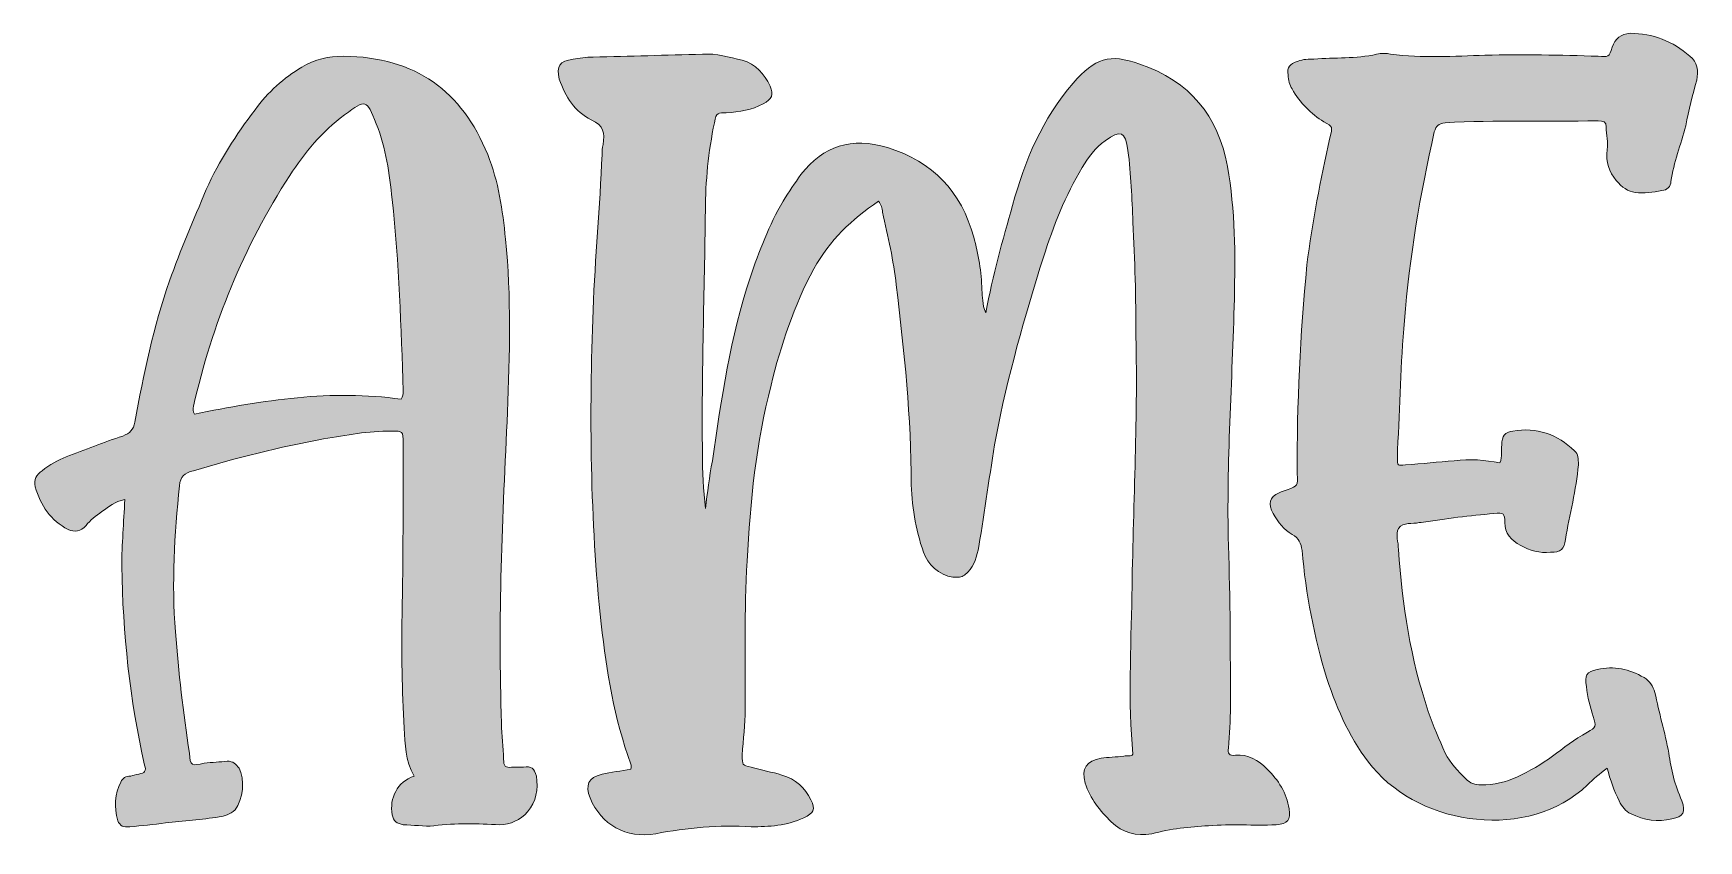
# Model space of a CAD drawing. Header units: inches. Extents: x 148 to 931, y -938 to -143.
# Drawn here: x 148.2 to 513.5, y -319.7 to -142.6 of the extents above; entities that cross this region are included whole.
import ezdxf

# ---------------------------------------------------------------- set-up
doc = ezdxf.new("R2010")
doc.units = ezdxf.units.IN
doc.header["$MEASUREMENT"] = 0
doc.layers.add('Layer 1', color=7, linetype='Continuous')

# ---------------------------------------------------------------- blocks, each defined once
blk = doc.blocks.new('block 3')
at = {"layer": 'Layer 1', "true_color": 0xce432c}
h = blk.add_hatch(color=22, dxfattribs=at)
h.dxf.hatch_style = 2
edge = h.paths.add_edge_path()
edge.add_spline(control_points=[(470.33, -232.87), (470.33, -230.91), (470.99, -230.04), (472.73, -229.82), (477.97, -228.95), (482.55, -230.47), (486.25, -234.18), (487.12, -234.83), (487.12, -235.93), (487.12, -237.23), (486.69, -242.69), (485.16, -248.14), (484.29, -253.59), (484.07, -255.77), (483.2, -256.42), (481.02, -256.42), (478.62, -256.64), (476.44, -255.99), (474.48, -254.9), (472.3, -253.81), (470.99, -252.28), (470.99, -249.88), (470.99, -247.92), (470.77, -247.7), (468.59, -247.92), (463.35, -248.36), (458.12, -249.01), (452.67, -249.88), (452.67, -249.88), (452.45, -249.88), (452.23, -249.88), (450.71, -250.32), (448.74, -249.66), (447.65, -251.19), (447, -252.5), (447.65, -254.24), (447.65, -255.77), (448.53, -267.98), (450.27, -279.76), (454.2, -291.32), (455.29, -294.59), (456.6, -297.42), (457.9, -300.47), (458.99, -302.66), (460.74, -304.4), (462.48, -306.14), (463.35, -307.02), (464.45, -307.45), (465.75, -307.45), (468.59, -307.45), (471.21, -306.8), (473.61, -305.71), (476.44, -304.4), (479.06, -302.87), (481.45, -301.13), (483.85, -299.38), (486.25, -297.42), (489.09, -295.9), (491.05, -294.8), (491.05, -294.59), (490.4, -292.41), (489.74, -290.44), (489.09, -288.26), (488.87, -285.86), (488.43, -283.47), (488.87, -282.59), (491.27, -282.15), (494.98, -281.28), (498.25, -281.94), (501.52, -283.9), (502.83, -284.56), (503.48, -285.86), (503.92, -287.17), (504.79, -291.53), (506.1, -295.9), (506.97, -300.47), (507.41, -303.96), (508.28, -307.45), (509.81, -310.94), (510.68, -313.34), (510.24, -314.43), (507.62, -314.87), (504.57, -315.74), (501.52, -315.09), (498.68, -313.78), (497.38, -313.12), (496.72, -312.25), (496.07, -310.94), (494.98, -308.76), (494.1, -306.36), (493.45, -303.75), (491.71, -305.05), (490.4, -306.14), (489.09, -307.45), (476.22, -319.67), (452.89, -316.61), (441.98, -303.53), (437.19, -297.86), (434.35, -291.1), (431.95, -284.12), (429.12, -274.96), (427.37, -265.58), (426.5, -255.99), (426.28, -254.46), (425.85, -253.37), (424.32, -252.5), (422.58, -251.41), (421.27, -249.88), (420.18, -247.92), (419.09, -245.74), (419.31, -244.43), (421.48, -243.34), (422.14, -243.12), (422.58, -242.9), (423.23, -242.69), (425.63, -241.81), (425.63, -241.81), (425.41, -239.2), (425.41, -223.93), (426.07, -208.67), (427.59, -193.4), (428.68, -184.02), (430.64, -174.65), (432.61, -165.49), (433.26, -163.09), (433.26, -163.09), (431.3, -162), (428.46, -160.25), (426.07, -157.86), (424.32, -154.8), (423.88, -153.93), (423.45, -152.84), (423.45, -151.75), (423.23, -150), (423.67, -149.35), (425.63, -148.7), (426.72, -148.26), (428.03, -148.26), (429.12, -148.26), (433.7, -147.82), (438.28, -148.26), (442.86, -147.17), (443.95, -146.95), (445.04, -146.95), (445.91, -147.17), (452.89, -148.04), (459.87, -147.61), (466.63, -147.39), (474.91, -147.17), (483.2, -147.39), (491.49, -147.61), (493.67, -147.82), (493.89, -147.82), (494.54, -145.64), (495.19, -143.68), (496.5, -142.81), (498.47, -142.59), (503.48, -142.59), (507.84, -144.33), (511.55, -147.61), (513.29, -148.91), (513.51, -150.88), (513.08, -152.84), (512.2, -156.11), (511.33, -159.38), (510.68, -162.87), (509.59, -167.01), (508.06, -170.94), (507.41, -175.08), (507.41, -176.17), (506.53, -177.05), (505.44, -177.05), (503.48, -177.48), (501.52, -177.7), (499.55, -177.48), (498.03, -177.26), (496.72, -176.39), (495.41, -174.86), (493.89, -172.9), (493.01, -170.94), (493.45, -168.1), (493.67, -166.58), (493.23, -164.83), (493.23, -163.09), (493.23, -162), (492.58, -161.78), (491.49, -161.78), (491.49, -161.78), (491.49, -161.78), (491.27, -161.78), (480.15, -162), (469.02, -161.56), (457.9, -162.22), (456.38, -162.43), (455.94, -162.87), (455.51, -164.18), (452.45, -177.92), (450.05, -191.66), (448.96, -205.61), (448.09, -214.99), (448.09, -224.37), (447.44, -233.96), (447.44, -234.4), (447.44, -235.05), (447.44, -235.71), (447.44, -237.45), (447.44, -237.45), (449.18, -237.23), (452.89, -237.02), (456.38, -236.58), (459.87, -236.36), (463.35, -235.93), (466.63, -236.14), (469.9, -236.8), (470.55, -235.27), (470.12, -234.18), (470.33, -232.87)], knot_values=[0, 0, 0, 0, 1, 1, 1, 2, 2, 2, 3, 3, 3, 4, 4, 4, 5, 5, 5, 6, 6, 6, 7, 7, 7, 8, 8, 8, 9, 9, 9, 10, 10, 10, 11, 11, 11, 12, 12, 12, 13, 13, 13, 14, 14, 14, 15, 15, 15, 16, 16, 16, 17, 17, 17, 18, 18, 18, 19, 19, 19, 20, 20, 20, 21, 21, 21, 22, 22, 22, 23, 23, 23, 24, 24, 24, 25, 25, 25, 26, 26, 26, 27, 27, 27, 28, 28, 28, 29, 29, 29, 30, 30, 30, 31, 31, 31, 32, 32, 32, 33, 33, 33, 34, 34, 34, 35, 35, 35, 36, 36, 36, 37, 37, 37, 38, 38, 38, 39, 39, 39, 40, 40, 40, 41, 41, 41, 42, 42, 42, 43, 43, 43, 44, 44, 44, 45, 45, 45, 46, 46, 46, 47, 47, 47, 48, 48, 48, 49, 49, 49, 50, 50, 50, 51, 51, 51, 52, 52, 52, 53, 53, 53, 54, 54, 54, 55, 55, 55, 56, 56, 56, 57, 57, 57, 58, 58, 58, 59, 59, 59, 60, 60, 60, 61, 61, 61, 62, 62, 62, 63, 63, 63, 64, 64, 64, 65, 65, 65, 66, 66, 66, 67, 67, 67, 68, 68, 68, 69, 69, 69, 70, 70, 70, 71, 71, 71, 72, 72, 72, 72], degree=3, periodic=1)
h = blk.add_hatch(color=22, dxfattribs=at)
h.dxf.hatch_style = 2
edge = h.paths.add_edge_path()
edge.add_spline(control_points=[(229.56, -295.02), (229.12, -286.74), (228.91, -278.45), (229.12, -270.16), (229.34, -257.73), (229.34, -245.08), (229.34, -232.44), (229.34, -229.82), (229.34, -229.82), (226.72, -229.82), (221.71, -229.82), (216.91, -230.69), (211.89, -231.56), (202.3, -233.31), (192.71, -235.71), (183.33, -238.54), (181.37, -238.98), (180.49, -239.85), (180.28, -241.81), (179.18, -252.5), (178.53, -263.18), (179.4, -273.87), (180.06, -282.81), (181.15, -291.53), (182.45, -300.47), (182.67, -303.31), (182.89, -303.31), (185.73, -302.66), (187.47, -302.44), (189.22, -302.44), (190.74, -302.22), (192.05, -302.22), (192.71, -302.87), (193.36, -303.75), (194.67, -306.14), (194.23, -310.72), (192.49, -312.9), (191.4, -314), (190.09, -314.21), (189, -314.43), (185.07, -315.09), (181.15, -315.3), (177.22, -315.74), (174.61, -316.18), (171.99, -316.39), (169.37, -316.61), (168.06, -316.83), (167.19, -316.39), (166.75, -315.3), (165.88, -312.25), (166.1, -309.42), (167.41, -306.8), (167.84, -305.93), (168.5, -305.49), (169.59, -305.49), (170.02, -305.27), (170.68, -305.27), (171.33, -305.05), (172.64, -304.84), (173.08, -304.4), (172.64, -303.09), (169.37, -288.7), (167.84, -274.09), (167.63, -259.48), (167.63, -254.68), (168.06, -249.88), (168.28, -244.87), (166.1, -245.3), (164.79, -246.39), (163.27, -247.48), (161.96, -248.36), (160.65, -249.45), (159.78, -250.54), (158.69, -251.84), (157.16, -252.06), (155.85, -251.41), (152.14, -249.45), (149.74, -246.17), (148.65, -242.03), (148.22, -240.5), (148.87, -239.41), (150.18, -238.54), (151.71, -237.23), (153.67, -236.14), (155.41, -235.49), (159.56, -233.96), (163.7, -232.22), (167.84, -230.91), (169.37, -230.26), (170.24, -229.6), (170.46, -227.86), (172.42, -217.39), (174.61, -206.92), (178.09, -196.89), (180.49, -190.13), (183.33, -183.59), (186.16, -176.83), (189, -170.5), (192.71, -164.83), (196.85, -159.38), (199.68, -155.46), (203.17, -152.4), (207.1, -150), (209.93, -148.26), (212.99, -147.61), (216.26, -147.61), (232.18, -147.82), (242.21, -155.24), (247.88, -169.19), (250.28, -175.08), (251.15, -181.41), (251.8, -187.73), (253.11, -200.38), (252.68, -213.03), (252.24, -225.68), (251.15, -248.36), (250.06, -271.25), (250.93, -293.93), (250.93, -296.55), (251.37, -299.17), (251.37, -301.78), (251.37, -303.31), (251.8, -303.75), (253.11, -303.53), (253.98, -303.53), (254.86, -303.53), (255.73, -303.53), (257.47, -303.31), (258.13, -303.75), (258.56, -305.49), (259, -308.33), (258.56, -311.16), (256.6, -313.34), (255.07, -315.09), (252.89, -316.18), (250.49, -316.18), (245.7, -315.96), (240.9, -315.74), (236.1, -316.39), (233.92, -316.61), (231.52, -316.18), (229.34, -316.18), (228.03, -315.96), (227.16, -315.3), (226.94, -314), (226.29, -310.29), (228.03, -306.8), (231.74, -305.49), (229.78, -302), (229.78, -298.51), (229.56, -295.02)], knot_values=[0, 0, 0, 0, 1, 1, 1, 2, 2, 2, 3, 3, 3, 4, 4, 4, 5, 5, 5, 6, 6, 6, 7, 7, 7, 8, 8, 8, 9, 9, 9, 10, 10, 10, 11, 11, 11, 12, 12, 12, 13, 13, 13, 14, 14, 14, 15, 15, 15, 16, 16, 16, 17, 17, 17, 18, 18, 18, 19, 19, 19, 20, 20, 20, 21, 21, 21, 22, 22, 22, 23, 23, 23, 24, 24, 24, 25, 25, 25, 26, 26, 26, 27, 27, 27, 28, 28, 28, 29, 29, 29, 30, 30, 30, 31, 31, 31, 32, 32, 32, 33, 33, 33, 34, 34, 34, 35, 35, 35, 36, 36, 36, 37, 37, 37, 38, 38, 38, 39, 39, 39, 40, 40, 40, 41, 41, 41, 42, 42, 42, 43, 43, 43, 44, 44, 44, 45, 45, 45, 46, 46, 46, 47, 47, 47, 48, 48, 48, 49, 49, 49, 50, 50, 50, 50], degree=3, periodic=1)
edge = h.paths.add_edge_path()
edge.add_spline(control_points=[(229.34, -221.1), (228.91, -207.14), (228.47, -192.96), (226.94, -179.01), (226.29, -173.34), (225.63, -167.89), (223.45, -162.43), (221.27, -156.98), (221.27, -156.98), (216.48, -160.47), (211.46, -164.18), (207.75, -168.76), (204.48, -173.77), (194.23, -189.48), (187.47, -206.49), (183.33, -224.37), (183.33, -225.02), (183.11, -225.46), (183.55, -226.11), (198.59, -223.06), (213.64, -220.66), (228.91, -222.84), (229.34, -222.19), (229.34, -221.75), (229.34, -221.1)], knot_values=[0, 0, 0, 0, 1, 1, 1, 2, 2, 2, 3, 3, 3, 4, 4, 4, 5, 5, 5, 6, 6, 6, 7, 7, 7, 8, 8, 8, 8], degree=3, periodic=1)
h = blk.add_hatch(color=22, dxfattribs=at)
h.dxf.hatch_style = 2
edge = h.paths.add_edge_path()
edge.add_spline(control_points=[(363.03, -180.32), (365.65, -170.5), (369.57, -161.34), (376.33, -153.49), (381.13, -148.04), (384.18, -146.95), (390.94, -149.35), (401.85, -153.06), (408.17, -160.69), (410.13, -171.81), (411.88, -181.41), (411.88, -191.22), (411.66, -200.82), (411.22, -218.92), (409.91, -236.8), (410.35, -254.9), (410.79, -266.67), (410.79, -278.45), (410.79, -290.23), (410.79, -293.28), (410.57, -296.33), (410.35, -299.38), (410.13, -300.47), (410.57, -301.13), (411.88, -300.91), (414.71, -300.69), (416.89, -302), (418.86, -303.96), (421.25, -306.36), (423.22, -309.2), (423.65, -312.69), (424.09, -315.09), (423.44, -315.96), (420.82, -316.18), (415.8, -316.39), (411.01, -315.96), (405.99, -316.39), (401.85, -316.61), (397.7, -317.05), (393.56, -318.14), (390.07, -318.79), (387.24, -317.92), (384.62, -315.52), (382.22, -313.12), (380.04, -310.51), (378.95, -307.02), (378.08, -303.75), (379.17, -302.22), (382.44, -301.57), (383.96, -301.35), (385.71, -301.35), (387.45, -301.13), (388.11, -300.91), (388.98, -301.35), (389.42, -300.69), (388.33, -289.13), (388.98, -277.58), (389.2, -265.8), (389.42, -247.05), (390.51, -228.07), (390.07, -209.1), (390.07, -200.6), (389.85, -192.31), (389.42, -184.02), (389.2, -178.79), (388.98, -173.56), (388.33, -168.32), (387.67, -163.96), (386.8, -163.74), (383.31, -166.14), (381.13, -167.67), (379.6, -169.85), (378.3, -172.03), (374.59, -178.14), (371.97, -184.9), (369.79, -191.66), (365.65, -204.74), (361.94, -217.83), (359.32, -231.35), (358.01, -239.2), (356.92, -247.26), (355.61, -255.12), (355.18, -257.3), (354.74, -259.26), (353.22, -260.79), (352.56, -261.44), (351.91, -261.88), (351.04, -261.88), (347.98, -262.09), (345.15, -259.91), (343.84, -257.3), (341.88, -252.28), (341, -247.05), (340.79, -241.6), (340.79, -226.98), (339.26, -212.37), (337.51, -197.76), (336.86, -192.53), (335.77, -187.08), (334.46, -181.84), (334.46, -180.97), (334.24, -180.1), (333.59, -179.44), (327.7, -183.37), (322.9, -187.95), (319.41, -194.27), (315.05, -202.34), (312.22, -210.85), (310.04, -219.79), (306.77, -232.44), (305.46, -245.3), (304.8, -258.39), (304.15, -269.29), (304.37, -279.98), (304.37, -290.88), (304.37, -294.15), (303.93, -297.42), (303.71, -300.91), (303.71, -303.09), (303.71, -303.09), (305.68, -303.53), (307.86, -304.18), (310.26, -304.62), (312.44, -305.27), (315.49, -306.14), (317.45, -308.11), (318.76, -310.72), (319.85, -312.9), (319.41, -313.56), (317.23, -314.65), (313.53, -316.39), (309.6, -316.61), (305.68, -316.61), (298.7, -316.18), (291.5, -316.83), (284.74, -318.14), (278.2, -319.23), (272.75, -316.18), (270.35, -310.29), (269.26, -307.45), (269.91, -305.93), (272.97, -305.05), (274.93, -304.62), (277.11, -304.4), (279.29, -303.96), (279.51, -303.53), (279.29, -303.09), (279.29, -302.87), (275.58, -292.84), (274.06, -282.59), (272.75, -272.13), (270.35, -249.23), (270.13, -226.11), (271, -203.21), (271.44, -191.87), (272.53, -180.53), (272.97, -169.19), (272.97, -168.54), (272.97, -167.67), (273.18, -167.01), (273.62, -164.4), (273.4, -162.87), (270.57, -161.56), (267.08, -159.82), (264.9, -156.55), (263.59, -152.62), (262.93, -149.79), (263.59, -148.7), (266.64, -148.26), (267.95, -148.04), (269.48, -147.82), (271, -147.82), (279.07, -147.61), (286.92, -147.39), (294.99, -147.17), (298.04, -146.95), (300.88, -147.82), (303.71, -148.48), (306.77, -149.35), (308.51, -151.53), (309.82, -154.15), (310.69, -156.11), (310.26, -156.98), (308.29, -158.07), (305.89, -159.38), (303.06, -159.82), (300.22, -160.04), (298.48, -160.04), (298.04, -159.82), (297.61, -162.22), (296.3, -168.54), (295.64, -175.08), (295.64, -181.41), (295.43, -199.29), (294.77, -216.95), (294.99, -234.62), (294.99, -238.76), (295.21, -242.69), (295.64, -246.83), (296.08, -243.34), (296.52, -239.85), (297.17, -236.36), (299.13, -222.84), (301.1, -209.1), (305.46, -196.24), (307.42, -190.35), (309.6, -184.68), (312.66, -179.44), (313.96, -177.26), (315.27, -175.52), (316.58, -173.56), (321.6, -167.23), (327.7, -165.27), (335.55, -167.67), (345.58, -170.72), (351.69, -177.26), (354.53, -187.29), (355.4, -191), (356.27, -194.93), (356.27, -198.85), (356.49, -200.38), (356.27, -201.91), (357.14, -203.87), (358.67, -195.58), (360.85, -187.95), (363.03, -180.32)], knot_values=[0, 0, 0, 0, 1, 1, 1, 2, 2, 2, 3, 3, 3, 4, 4, 4, 5, 5, 5, 6, 6, 6, 7, 7, 7, 8, 8, 8, 9, 9, 9, 10, 10, 10, 11, 11, 11, 12, 12, 12, 13, 13, 13, 14, 14, 14, 15, 15, 15, 16, 16, 16, 17, 17, 17, 18, 18, 18, 19, 19, 19, 20, 20, 20, 21, 21, 21, 22, 22, 22, 23, 23, 23, 24, 24, 24, 25, 25, 25, 26, 26, 26, 27, 27, 27, 28, 28, 28, 29, 29, 29, 30, 30, 30, 31, 31, 31, 32, 32, 32, 33, 33, 33, 34, 34, 34, 35, 35, 35, 36, 36, 36, 37, 37, 37, 38, 38, 38, 39, 39, 39, 40, 40, 40, 41, 41, 41, 42, 42, 42, 43, 43, 43, 44, 44, 44, 45, 45, 45, 46, 46, 46, 47, 47, 47, 48, 48, 48, 49, 49, 49, 50, 50, 50, 51, 51, 51, 52, 52, 52, 53, 53, 53, 54, 54, 54, 55, 55, 55, 56, 56, 56, 57, 57, 57, 58, 58, 58, 59, 59, 59, 60, 60, 60, 61, 61, 61, 62, 62, 62, 63, 63, 63, 64, 64, 64, 65, 65, 65, 66, 66, 66, 67, 67, 67, 68, 68, 68, 69, 69, 69, 70, 70, 70, 71, 71, 71, 72, 72, 72, 73, 73, 73, 74, 74, 74, 75, 75, 75, 75], degree=3, periodic=1)
at = {"layer": 'Layer 1', "lineweight": 0}
for points, knots in [([(470.33, -232.87), (470.33, -230.91), (470.99, -230.04), (472.73, -229.82), (477.97, -228.95), (482.55, -230.47), (486.25, -234.18), (487.12, -234.83), (487.12, -235.93), (487.12, -237.23), (486.69, -242.69), (485.16, -248.14), (484.29, -253.59), (484.07, -255.77), (483.2, -256.42), (481.02, -256.42), (478.62, -256.64), (476.44, -255.99), (474.48, -254.9), (472.3, -253.81), (470.99, -252.28), (470.99, -249.88), (470.99, -247.92), (470.77, -247.7), (468.59, -247.92), (463.35, -248.36), (458.12, -249.01), (452.67, -249.88), (452.67, -249.88), (452.45, -249.88), (452.23, -249.88), (450.71, -250.32), (448.74, -249.66), (447.65, -251.19), (447, -252.5), (447.65, -254.24), (447.65, -255.77), (448.53, -267.98), (450.27, -279.76), (454.2, -291.32), (455.29, -294.59), (456.6, -297.42), (457.9, -300.47), (458.99, -302.66), (460.74, -304.4), (462.48, -306.14), (463.35, -307.02), (464.45, -307.45), (465.75, -307.45), (468.59, -307.45), (471.21, -306.8), (473.61, -305.71), (476.44, -304.4), (479.06, -302.87), (481.45, -301.13), (483.85, -299.38), (486.25, -297.42), (489.09, -295.9), (491.05, -294.8), (491.05, -294.59), (490.4, -292.41), (489.74, -290.44), (489.09, -288.26), (488.87, -285.86), (488.43, -283.47), (488.87, -282.59), (491.27, -282.15), (494.98, -281.28), (498.25, -281.94), (501.52, -283.9), (502.83, -284.56), (503.48, -285.86), (503.92, -287.17), (504.79, -291.53), (506.1, -295.9), (506.97, -300.47), (507.41, -303.96), (508.28, -307.45), (509.81, -310.94), (510.68, -313.34), (510.24, -314.43), (507.62, -314.87), (504.57, -315.74), (501.52, -315.09), (498.68, -313.78), (497.38, -313.12), (496.72, -312.25), (496.07, -310.94), (494.98, -308.76), (494.1, -306.36), (493.45, -303.75), (491.71, -305.05), (490.4, -306.14), (489.09, -307.45), (476.22, -319.67), (452.89, -316.61), (441.98, -303.53), (437.19, -297.86), (434.35, -291.1), (431.95, -284.12), (429.12, -274.96), (427.37, -265.58), (426.5, -255.99), (426.28, -254.46), (425.85, -253.37), (424.32, -252.5), (422.58, -251.41), (421.27, -249.88), (420.18, -247.92), (419.09, -245.74), (419.31, -244.43), (421.48, -243.34), (422.14, -243.12), (422.58, -242.9), (423.23, -242.69), (425.63, -241.81), (425.63, -241.81), (425.41, -239.2), (425.41, -223.93), (426.07, -208.67), (427.59, -193.4), (428.68, -184.02), (430.64, -174.65), (432.61, -165.49), (433.26, -163.09), (433.26, -163.09), (431.3, -162), (428.46, -160.25), (426.07, -157.86), (424.32, -154.8), (423.88, -153.93), (423.45, -152.84), (423.45, -151.75), (423.23, -150), (423.67, -149.35), (425.63, -148.7), (426.72, -148.26), (428.03, -148.26), (429.12, -148.26), (433.7, -147.82), (438.28, -148.26), (442.86, -147.17), (443.95, -146.95), (445.04, -146.95), (445.91, -147.17), (452.89, -148.04), (459.87, -147.61), (466.63, -147.39), (474.91, -147.17), (483.2, -147.39), (491.49, -147.61), (493.67, -147.82), (493.89, -147.82), (494.54, -145.64), (495.19, -143.68), (496.5, -142.81), (498.47, -142.59), (503.48, -142.59), (507.84, -144.33), (511.55, -147.61), (513.29, -148.91), (513.51, -150.88), (513.08, -152.84), (512.2, -156.11), (511.33, -159.38), (510.68, -162.87), (509.59, -167.01), (508.06, -170.94), (507.41, -175.08), (507.41, -176.17), (506.53, -177.05), (505.44, -177.05), (503.48, -177.48), (501.52, -177.7), (499.55, -177.48), (498.03, -177.26), (496.72, -176.39), (495.41, -174.86), (493.89, -172.9), (493.01, -170.94), (493.45, -168.1), (493.67, -166.58), (493.23, -164.83), (493.23, -163.09), (493.23, -162), (492.58, -161.78), (491.49, -161.78), (491.49, -161.78), (491.49, -161.78), (491.27, -161.78), (480.15, -162), (469.02, -161.56), (457.9, -162.22), (456.38, -162.43), (455.94, -162.87), (455.51, -164.18), (452.45, -177.92), (450.05, -191.66), (448.96, -205.61), (448.09, -214.99), (448.09, -224.37), (447.44, -233.96), (447.44, -234.4), (447.44, -235.05), (447.44, -235.71), (447.44, -237.45), (447.44, -237.45), (449.18, -237.23), (452.89, -237.02), (456.38, -236.58), (459.87, -236.36), (463.35, -235.93), (466.63, -236.14), (469.9, -236.8), (470.55, -235.27), (470.12, -234.18), (470.33, -232.87)], [0, 0, 0, 0, 1, 1, 1, 2, 2, 2, 3, 3, 3, 4, 4, 4, 5, 5, 5, 6, 6, 6, 7, 7, 7, 8, 8, 8, 9, 9, 9, 10, 10, 10, 11, 11, 11, 12, 12, 12, 13, 13, 13, 14, 14, 14, 15, 15, 15, 16, 16, 16, 17, 17, 17, 18, 18, 18, 19, 19, 19, 20, 20, 20, 21, 21, 21, 22, 22, 22, 23, 23, 23, 24, 24, 24, 25, 25, 25, 26, 26, 26, 27, 27, 27, 28, 28, 28, 29, 29, 29, 30, 30, 30, 31, 31, 31, 32, 32, 32, 33, 33, 33, 34, 34, 34, 35, 35, 35, 36, 36, 36, 37, 37, 37, 38, 38, 38, 39, 39, 39, 40, 40, 40, 41, 41, 41, 42, 42, 42, 43, 43, 43, 44, 44, 44, 45, 45, 45, 46, 46, 46, 47, 47, 47, 48, 48, 48, 49, 49, 49, 50, 50, 50, 51, 51, 51, 52, 52, 52, 53, 53, 53, 54, 54, 54, 55, 55, 55, 56, 56, 56, 57, 57, 57, 58, 58, 58, 59, 59, 59, 60, 60, 60, 61, 61, 61, 62, 62, 62, 63, 63, 63, 64, 64, 64, 65, 65, 65, 66, 66, 66, 67, 67, 67, 68, 68, 68, 69, 69, 69, 70, 70, 70, 71, 71, 71, 72, 72, 72, 72]), ([(229.56, -295.02), (229.12, -286.74), (228.91, -278.45), (229.12, -270.16), (229.34, -257.73), (229.34, -245.08), (229.34, -232.44), (229.34, -229.82), (229.34, -229.82), (226.72, -229.82), (221.71, -229.82), (216.91, -230.69), (211.89, -231.56), (202.3, -233.31), (192.71, -235.71), (183.33, -238.54), (181.37, -238.98), (180.49, -239.85), (180.28, -241.81), (179.18, -252.5), (178.53, -263.18), (179.4, -273.87), (180.06, -282.81), (181.15, -291.53), (182.45, -300.47), (182.67, -303.31), (182.89, -303.31), (185.73, -302.66), (187.47, -302.44), (189.22, -302.44), (190.74, -302.22), (192.05, -302.22), (192.71, -302.87), (193.36, -303.75), (194.67, -306.14), (194.23, -310.72), (192.49, -312.9), (191.4, -314), (190.09, -314.21), (189, -314.43), (185.07, -315.09), (181.15, -315.3), (177.22, -315.74), (174.61, -316.18), (171.99, -316.39), (169.37, -316.61), (168.06, -316.83), (167.19, -316.39), (166.75, -315.3), (165.88, -312.25), (166.1, -309.42), (167.41, -306.8), (167.84, -305.93), (168.5, -305.49), (169.59, -305.49), (170.02, -305.27), (170.68, -305.27), (171.33, -305.05), (172.64, -304.84), (173.08, -304.4), (172.64, -303.09), (169.37, -288.7), (167.84, -274.09), (167.63, -259.48), (167.63, -254.68), (168.06, -249.88), (168.28, -244.87), (166.1, -245.3), (164.79, -246.39), (163.27, -247.48), (161.96, -248.36), (160.65, -249.45), (159.78, -250.54), (158.69, -251.84), (157.16, -252.06), (155.85, -251.41), (152.14, -249.45), (149.74, -246.17), (148.65, -242.03), (148.22, -240.5), (148.87, -239.41), (150.18, -238.54), (151.71, -237.23), (153.67, -236.14), (155.41, -235.49), (159.56, -233.96), (163.7, -232.22), (167.84, -230.91), (169.37, -230.26), (170.24, -229.6), (170.46, -227.86), (172.42, -217.39), (174.61, -206.92), (178.09, -196.89), (180.49, -190.13), (183.33, -183.59), (186.16, -176.83), (189, -170.5), (192.71, -164.83), (196.85, -159.38), (199.68, -155.46), (203.17, -152.4), (207.1, -150), (209.93, -148.26), (212.99, -147.61), (216.26, -147.61), (232.18, -147.82), (242.21, -155.24), (247.88, -169.19), (250.28, -175.08), (251.15, -181.41), (251.8, -187.73), (253.11, -200.38), (252.68, -213.03), (252.24, -225.68), (251.15, -248.36), (250.06, -271.25), (250.93, -293.93), (250.93, -296.55), (251.37, -299.17), (251.37, -301.78), (251.37, -303.31), (251.8, -303.75), (253.11, -303.53), (253.98, -303.53), (254.86, -303.53), (255.73, -303.53), (257.47, -303.31), (258.13, -303.75), (258.56, -305.49), (259, -308.33), (258.56, -311.16), (256.6, -313.34), (255.07, -315.09), (252.89, -316.18), (250.49, -316.18), (245.7, -315.96), (240.9, -315.74), (236.1, -316.39), (233.92, -316.61), (231.52, -316.18), (229.34, -316.18), (228.03, -315.96), (227.16, -315.3), (226.94, -314), (226.29, -310.29), (228.03, -306.8), (231.74, -305.49), (229.78, -302), (229.78, -298.51), (229.56, -295.02)], [0, 0, 0, 0, 1, 1, 1, 2, 2, 2, 3, 3, 3, 4, 4, 4, 5, 5, 5, 6, 6, 6, 7, 7, 7, 8, 8, 8, 9, 9, 9, 10, 10, 10, 11, 11, 11, 12, 12, 12, 13, 13, 13, 14, 14, 14, 15, 15, 15, 16, 16, 16, 17, 17, 17, 18, 18, 18, 19, 19, 19, 20, 20, 20, 21, 21, 21, 22, 22, 22, 23, 23, 23, 24, 24, 24, 25, 25, 25, 26, 26, 26, 27, 27, 27, 28, 28, 28, 29, 29, 29, 30, 30, 30, 31, 31, 31, 32, 32, 32, 33, 33, 33, 34, 34, 34, 35, 35, 35, 36, 36, 36, 37, 37, 37, 38, 38, 38, 39, 39, 39, 40, 40, 40, 41, 41, 41, 42, 42, 42, 43, 43, 43, 44, 44, 44, 45, 45, 45, 46, 46, 46, 47, 47, 47, 48, 48, 48, 49, 49, 49, 50, 50, 50, 50]), ([(363.03, -180.32), (365.65, -170.5), (369.57, -161.34), (376.33, -153.49), (381.13, -148.04), (384.18, -146.95), (390.94, -149.35), (401.85, -153.06), (408.17, -160.69), (410.13, -171.81), (411.88, -181.41), (411.88, -191.22), (411.66, -200.82), (411.22, -218.92), (409.91, -236.8), (410.35, -254.9), (410.79, -266.67), (410.79, -278.45), (410.79, -290.23), (410.79, -293.28), (410.57, -296.33), (410.35, -299.38), (410.13, -300.47), (410.57, -301.13), (411.88, -300.91), (414.71, -300.69), (416.89, -302), (418.86, -303.96), (421.25, -306.36), (423.22, -309.2), (423.65, -312.69), (424.09, -315.09), (423.44, -315.96), (420.82, -316.18), (415.8, -316.39), (411.01, -315.96), (405.99, -316.39), (401.85, -316.61), (397.7, -317.05), (393.56, -318.14), (390.07, -318.79), (387.24, -317.92), (384.62, -315.52), (382.22, -313.12), (380.04, -310.51), (378.95, -307.02), (378.08, -303.75), (379.17, -302.22), (382.44, -301.57), (383.96, -301.35), (385.71, -301.35), (387.45, -301.13), (388.11, -300.91), (388.98, -301.35), (389.42, -300.69), (388.33, -289.13), (388.98, -277.58), (389.2, -265.8), (389.42, -247.05), (390.51, -228.07), (390.07, -209.1), (390.07, -200.6), (389.85, -192.31), (389.42, -184.02), (389.2, -178.79), (388.98, -173.56), (388.33, -168.32), (387.67, -163.96), (386.8, -163.74), (383.31, -166.14), (381.13, -167.67), (379.6, -169.85), (378.3, -172.03), (374.59, -178.14), (371.97, -184.9), (369.79, -191.66), (365.65, -204.74), (361.94, -217.83), (359.32, -231.35), (358.01, -239.2), (356.92, -247.26), (355.61, -255.12), (355.18, -257.3), (354.74, -259.26), (353.22, -260.79), (352.56, -261.44), (351.91, -261.88), (351.04, -261.88), (347.98, -262.09), (345.15, -259.91), (343.84, -257.3), (341.88, -252.28), (341, -247.05), (340.79, -241.6), (340.79, -226.98), (339.26, -212.37), (337.51, -197.76), (336.86, -192.53), (335.77, -187.08), (334.46, -181.84), (334.46, -180.97), (334.24, -180.1), (333.59, -179.44), (327.7, -183.37), (322.9, -187.95), (319.41, -194.27), (315.05, -202.34), (312.22, -210.85), (310.04, -219.79), (306.77, -232.44), (305.46, -245.3), (304.8, -258.39), (304.15, -269.29), (304.37, -279.98), (304.37, -290.88), (304.37, -294.15), (303.93, -297.42), (303.71, -300.91), (303.71, -303.09), (303.71, -303.09), (305.68, -303.53), (307.86, -304.18), (310.26, -304.62), (312.44, -305.27), (315.49, -306.14), (317.45, -308.11), (318.76, -310.72), (319.85, -312.9), (319.41, -313.56), (317.23, -314.65), (313.53, -316.39), (309.6, -316.61), (305.68, -316.61), (298.7, -316.18), (291.5, -316.83), (284.74, -318.14), (278.2, -319.23), (272.75, -316.18), (270.35, -310.29), (269.26, -307.45), (269.91, -305.93), (272.97, -305.05), (274.93, -304.62), (277.11, -304.4), (279.29, -303.96), (279.51, -303.53), (279.29, -303.09), (279.29, -302.87), (275.58, -292.84), (274.06, -282.59), (272.75, -272.13), (270.35, -249.23), (270.13, -226.11), (271, -203.21), (271.44, -191.87), (272.53, -180.53), (272.97, -169.19), (272.97, -168.54), (272.97, -167.67), (273.18, -167.01), (273.62, -164.4), (273.4, -162.87), (270.57, -161.56), (267.08, -159.82), (264.9, -156.55), (263.59, -152.62), (262.93, -149.79), (263.59, -148.7), (266.64, -148.26), (267.95, -148.04), (269.48, -147.82), (271, -147.82), (279.07, -147.61), (286.92, -147.39), (294.99, -147.17), (298.04, -146.95), (300.88, -147.82), (303.71, -148.48), (306.77, -149.35), (308.51, -151.53), (309.82, -154.15), (310.69, -156.11), (310.26, -156.98), (308.29, -158.07), (305.89, -159.38), (303.06, -159.82), (300.22, -160.04), (298.48, -160.04), (298.04, -159.82), (297.61, -162.22), (296.3, -168.54), (295.64, -175.08), (295.64, -181.41), (295.43, -199.29), (294.77, -216.95), (294.99, -234.62), (294.99, -238.76), (295.21, -242.69), (295.64, -246.83), (296.08, -243.34), (296.52, -239.85), (297.17, -236.36), (299.13, -222.84), (301.1, -209.1), (305.46, -196.24), (307.42, -190.35), (309.6, -184.68), (312.66, -179.44), (313.96, -177.26), (315.27, -175.52), (316.58, -173.56), (321.6, -167.23), (327.7, -165.27), (335.55, -167.67), (345.58, -170.72), (351.69, -177.26), (354.53, -187.29), (355.4, -191), (356.27, -194.93), (356.27, -198.85), (356.49, -200.38), (356.27, -201.91), (357.14, -203.87), (358.67, -195.58), (360.85, -187.95), (363.03, -180.32)], [0, 0, 0, 0, 1, 1, 1, 2, 2, 2, 3, 3, 3, 4, 4, 4, 5, 5, 5, 6, 6, 6, 7, 7, 7, 8, 8, 8, 9, 9, 9, 10, 10, 10, 11, 11, 11, 12, 12, 12, 13, 13, 13, 14, 14, 14, 15, 15, 15, 16, 16, 16, 17, 17, 17, 18, 18, 18, 19, 19, 19, 20, 20, 20, 21, 21, 21, 22, 22, 22, 23, 23, 23, 24, 24, 24, 25, 25, 25, 26, 26, 26, 27, 27, 27, 28, 28, 28, 29, 29, 29, 30, 30, 30, 31, 31, 31, 32, 32, 32, 33, 33, 33, 34, 34, 34, 35, 35, 35, 36, 36, 36, 37, 37, 37, 38, 38, 38, 39, 39, 39, 40, 40, 40, 41, 41, 41, 42, 42, 42, 43, 43, 43, 44, 44, 44, 45, 45, 45, 46, 46, 46, 47, 47, 47, 48, 48, 48, 49, 49, 49, 50, 50, 50, 51, 51, 51, 52, 52, 52, 53, 53, 53, 54, 54, 54, 55, 55, 55, 56, 56, 56, 57, 57, 57, 58, 58, 58, 59, 59, 59, 60, 60, 60, 61, 61, 61, 62, 62, 62, 63, 63, 63, 64, 64, 64, 65, 65, 65, 66, 66, 66, 67, 67, 67, 68, 68, 68, 69, 69, 69, 70, 70, 70, 71, 71, 71, 72, 72, 72, 73, 73, 73, 74, 74, 74, 75, 75, 75, 75]), ([(229.34, -221.1), (228.91, -207.14), (228.47, -192.96), (226.94, -179.01), (226.29, -173.34), (225.63, -167.89), (223.45, -162.43), (221.27, -156.98), (221.27, -156.98), (216.48, -160.47), (211.46, -164.18), (207.75, -168.76), (204.48, -173.77), (194.23, -189.48), (187.47, -206.49), (183.33, -224.37), (183.33, -225.02), (183.11, -225.46), (183.55, -226.11), (198.59, -223.06), (213.64, -220.66), (228.91, -222.84), (229.34, -222.19), (229.34, -221.75), (229.34, -221.1)], [0, 0, 0, 0, 1, 1, 1, 2, 2, 2, 3, 3, 3, 4, 4, 4, 5, 5, 5, 6, 6, 6, 7, 7, 7, 8, 8, 8, 8])]:
    blk.add_open_spline(points, degree=3, knots=knots, dxfattribs=at)
blk = doc.blocks.new('block 2')
at = {"layer": 'Layer 1'}
blk.add_blockref('block 3', (0, 0), dxfattribs=at)

msp = doc.modelspace()

# ---------------------------------------------------------------- block references
at = {"layer": 'Layer 1'}
msp.add_blockref('block 2', (0, 0), dxfattribs=at)

doc.saveas('drawing.dxf')
